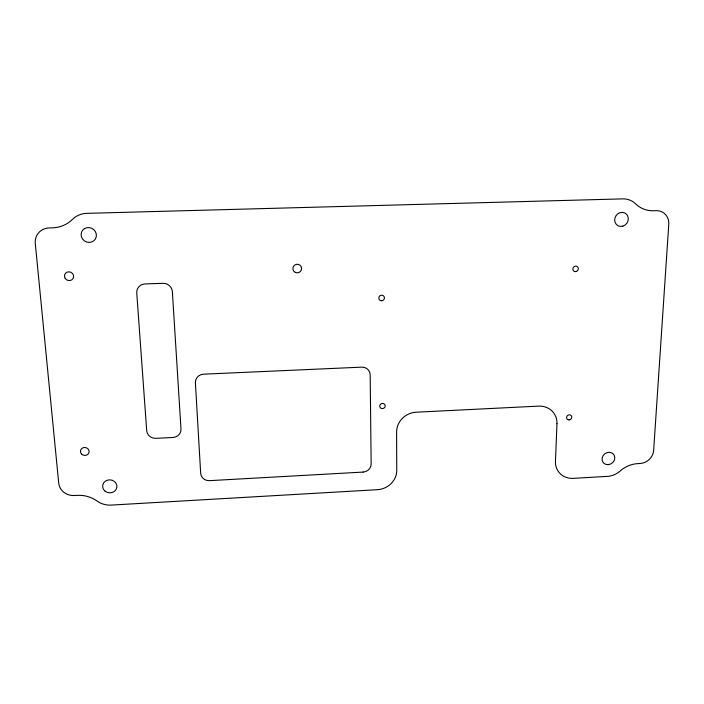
<?xml version="1.0" encoding="UTF-8"?>
<svg xmlns="http://www.w3.org/2000/svg" width="704" height="704" viewBox="0 0 704 704"><rect width="100%" height="100%" fill="white"/><g stroke="black" fill="none" stroke-linecap="round" stroke-linejoin="round"><path stroke-width="1.06" d="M556.97 423.711L555.43 462.22A19.369 17.398 -35.5 0 0 572.51 478.403L608.678 476.291A19.325 17.23 -37.1 0 0 620.154 471.038L621.641 469.77A26.312 23.162 -36.7 0 1 637.63 463.628L640.165 463.487A13.314 11.792 -38.8 0 0 653.646 450.437L668.774 224.312A14.432 13.042 -55.1 0 0 656.198 210.672L653.497 210.751A29.348 26.532 -58.5 0 1 637.102 205.198L633.978 202.426A21.023 19.193 -55.6 0 0 623.691 198.854L85.721 213.382A22.563 21.261 29.6 0 0 74.246 217.782L70.787 220.915A31.891 29.735 34.1 0 1 52.351 227.841L49.262 227.929A15.673 14.617 28.9 0 0 35.27 243.302L58.731 483.305A14.45 13.068 7 0 0 74.351 495.519L77.22 495.361A28.538 25.599 4.6 0 1 95.339 499.875L99.009 502.286A20.759 18.876 4.5 0 0 110.229 505.146L377.458 489.685A19.677 18.216 -20.4 0 0 396.757 470.325L396.607 432.001A19.8 18.454 -26 0 1 416.222 412.201L538.622 406.12A19.615 17.89 -35.8 0 1 552.578 411.576L553.775 413.019A19.615 17.89 -35.8 0 1 556.97 423.711M84.383 228.677L82.905 229.909A7.77 7.322 29.6 0 0 86.724 242.053A7.77 7.322 29.6 0 0 96.298 234.124A7.77 7.322 29.6 0 0 84.383 228.677M363.141 472.076L209.502 480.656A8.395 7.762 -2.9 0 1 200.675 473.387L195.404 382.73A8.615 8.158 2.6 0 1 203.553 374.176L361.768 367.145A8.369 7.973 -22.4 0 1 370.181 374.81L371.149 464.006A8.175 7.594 -19.1 0 1 363.141 472.076M172.973 437.466L155.866 438.337A8.606 7.99 4.3 0 1 146.714 430.804L136.743 292.864A8.985 8.554 19.2 0 1 145.068 283.932L162.914 283.316A8.941 8.554 18 0 1 172.357 291.597L180.998 429.088A8.571 7.982 2.8 0 1 172.973 437.466M105.116 491.207A7.146 6.494 4.5 0 0 116.794 487.643A7.146 6.494 4.5 0 0 107.422 480.172A7.146 6.494 4.5 0 0 105.116 491.207M622.855 226.151A7.234 6.609 -55.6 0 0 626.578 214.289A7.234 6.609 -55.6 0 0 615.014 217.756A7.234 6.609 -55.6 0 0 622.855 226.151M608.089 464.684A6.653 5.931 -37.1 0 0 614.143 455.092A6.653 5.931 -37.1 0 0 603.073 455.69A6.653 5.931 -37.1 0 0 608.089 464.684M576.171 271.524A2.842 2.631 -50.7 0 0 577.597 266.869A2.842 2.631 -50.7 0 0 572.994 268.259A2.842 2.631 -50.7 0 0 576.171 271.524M569.052 419.91A2.702 2.455 -37.9 0 0 571.481 415.976A2.702 2.455 -37.9 0 0 566.958 416.205A2.702 2.455 -37.9 0 0 569.052 419.91M381.647 300.758A2.842 2.754 -33.9 0 0 384.058 296.498A2.842 2.754 -33.9 0 0 379.183 296.674A2.842 2.754 -33.9 0 0 381.647 300.758M381.77 408.584A2.763 2.605 -23.5 0 0 385.097 405.214A2.763 2.605 -23.5 0 0 380.512 404.254A2.763 2.605 -23.5 0 0 381.77 408.584M295.17 272.325A4.338 4.277 -9.3 0 0 301.576 268.409A4.338 4.277 -9.3 0 0 294.958 264.915A4.338 4.277 -9.3 0 0 295.17 272.325M65.129 278.282A4.62 4.321 24.7 0 0 73.049 278.511A4.62 4.321 24.7 0 0 68.948 271.832A4.62 4.321 24.7 0 0 65.129 278.282M81.55 454.045A4.356 3.978 8.1 0 0 88.915 452.769A4.356 3.978 8.1 0 0 83.855 447.533A4.356 3.978 8.1 0 0 81.55 454.045"/></g></svg>
